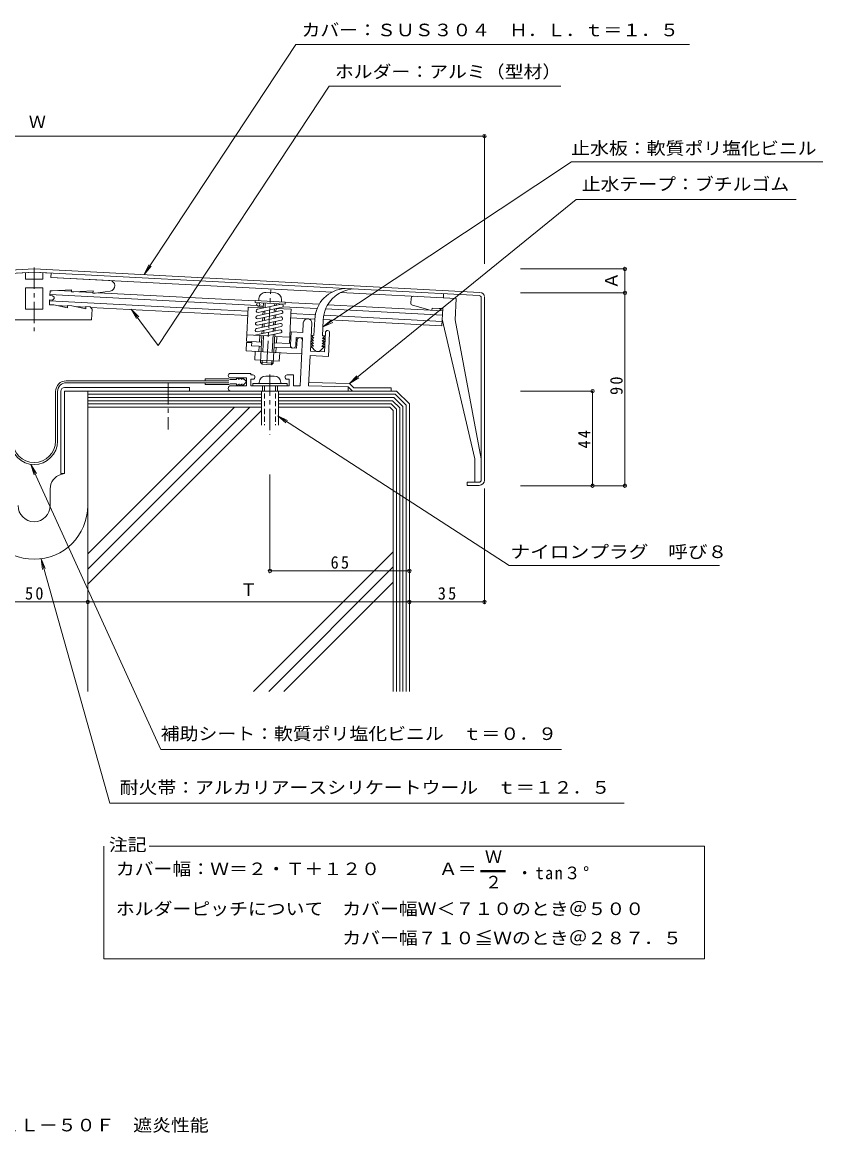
# Model space of a CAD drawing. Units: millimetres, scale not verified. Extents: x -262 to 316, y -270 to 248.
# Drawn here: x -57 to 316, y -270 to 248 of the extents above; entities that cross this region are included whole.
import ezdxf
from ezdxf.enums import TextEntityAlignment as Align

# ---------------------------------------------------------------- set-up
doc = ezdxf.new("R2010")
doc.units = ezdxf.units.MM
doc.header["$LTSCALE"] = 2
doc.header["$PDMODE"] = 32
doc.header["$PDSIZE"] = 1.6
doc.linetypes.add('CHAIN1', pattern=[8, 5, -1, 1, -1])
doc.linetypes.add('DASHED1', pattern=[1.8, 1.2, -0.6])
for name, color, linetype, lineweight in [('D-0', 3, 'Continuous', 9), ('D-1', 2, 'Continuous', 9), ('D-2', 4, 'Continuous', 9), ('D-3', 6, 'Continuous', 5), ('D-4', 7, 'Continuous', 9), ('D-5', 7, 'Continuous', 9)]:
    doc.layers.add(name, color=color, linetype=linetype, lineweight=lineweight)
doc.layers.add('F-0_F-0ﾚｲﾔ', color=2, linetype='Continuous')
doc.styles.add('ＭＳ ゴシック', font='')
doc.styles.get('ＭＳ ゴシック').set_extended_font_data('MS Gothic')

msp = doc.modelspace()

# ---------------------------------------------------------------- linework, layer by layer
at = {"layer": 'D-0'}
for p, q in [((-259.623, 121.786), (-51.57, 132.689)), ((-259.28, 120.301), (-51.57, 131.187)), ((156.306, 121.795), (-51.569, 132.689)), ((155.982, 120.31), (-51.569, 131.187)), ((156.93, 34.283), (156.93, 119.311)), ((158.43, 34.283), (158.43, 119.615)), ((150.43, 33.283), (150.43, 31.783)), ((155.93, 33.283), (150.43, 33.283)), ((155.93, 31.783), (150.43, 31.783))]:
    msp.add_line(p, q, dxfattribs=at)
for centre, radius, start, end in [((155.93, 119.311), 1, 0, 86.99922), ((156.43, 119.785), 2, 0, 86.99953), ((155.93, 34.283), 1, 270, 0), ((155.93, 34.283), 2.5, 270, 0)]:
    msp.add_arc(centre, radius, start, end, dxfattribs=at)
at = {"layer": 'D-1'}
for p, q in [((-59.465, 130.763), (-51.57, 131.176)), ((-55.569, 130.967), (-55.569, 127.967)), ((-43.674, 130.763), (-51.57, 131.176)), ((-47.57, 130.978), (-47.57, 127.967)), ((-43.674, 130.763), (-43.778, 128.776)), ((-55.569, 127.967), (-51.57, 127.967)), ((-47.57, 127.967), (-51.57, 127.967)), ((87.368, 121.914), (-43.778, 128.787)), ((-43.778, 128.776), (-16.316, 127.337)), ((-55.569, 123.967), (-55.569, 113.967)), ((-55.569, 123.967), (-51.57, 123.967)), ((-47.57, 123.967), (-51.57, 123.967)), ((-47.57, 123.967), (-47.57, 113.967)), ((-44.105, 122.535), (-44.223, 120.288)), ((-42.932, 120.22), (-44.223, 120.288)), ((37.79, 116.501), (-44.196, 120.798)), ((-42.263, 119.477), (-42.932, 120.22)), ((-42.294, 118.892), (-42.263, 119.477)), ((-34.106, 122.272), (-40.746, 122.62)), ((-34.067, 123.01), (-34.119, 122.011)), ((-33.121, 121.959), (-34.119, 122.011)), ((-24.081, 122.486), (-33.121, 121.959)), ((-24.119, 121.749), (-30.759, 122.097)), ((-24.081, 122.486), (-24.133, 121.488)), ((-23.134, 121.436), (-24.133, 121.488)), ((-23.134, 121.436), (-16.12, 122.362)), ((35.801, 118.609), (-21.716, 121.623)), ((60.929, 121.505), (56.435, 121.741)), ((91.384, 121.704), (145.272, 118.879)), ((139.28, 119.193), (139.384, 121.18)), ((-55.569, 113.967), (-51.57, 113.967)), ((-47.57, 113.967), (-51.57, 113.967)), ((-44.328, 118.29), (-44.446, 116.044)), ((-42.448, 115.939), (-44.446, 116.044)), ((35.617, 113.611), (-44.353, 117.802)), ((-43.037, 118.223), (-44.328, 118.29)), ((-42.294, 118.892), (-43.037, 118.223)), ((-35.97, 115.36), (-40.91, 115.619)), ((-33.96, 115.494), (-35.957, 115.599)), ((-27.481, 114.915), (-32.421, 115.174)), ((35.33, 111.624), (-25.245, 114.798)), ((-24.525, 113.998), (-24.787, 109.005)), ((51.494, 117.786), (35.801, 118.609)), ((52.312, 115.74), (37.865, 116.498)), ((48.318, 114.944), (47.481, 98.966)), ((55.309, 114.578), (48.318, 114.944)), ((51.453, 116.995), (65.433, 116.262)), ((63.754, 116.325), (52.612, 113.905)), ((52.884, 115.414), (55.346, 115.285)), ((64.072, 114.859), (52.93, 112.439)), ((53.282, 118.902), (53.23, 117.903)), ((55.309, 114.578), (55.425, 116.787)), ((56.114, 114.665), (56.224, 116.745)), ((60.414, 112.638), (60.49, 114.081)), ((60.571, 115.634), (60.618, 116.515)), ((61.225, 112.814), (61.301, 114.264)), ((68.291, 113.898), (61.301, 114.264)), ((61.382, 115.81), (61.416, 116.473)), ((63.768, 118.353), (63.716, 117.354)), ((80.406, 114.268), (64.481, 115.103)), ((65.433, 116.262), (65.486, 117.261)), ((81.371, 116.22), (65.475, 117.053)), ((138.861, 111.205), (84.4, 114.059)), ((138.966, 113.202), (85.366, 116.011)), ((124.249, 119.001), (124.134, 116.806)), ((124.865, 115.79), (133.067, 113.511)), ((133.973, 113.463), (134.026, 114.483)), ((138.599, 106.211), (139.019, 114.221)), ((145.272, 118.879), (144.749, 108.914)), ((-78.352, 109.005), (-51.57, 109.005)), ((-24.787, 109.005), (-51.57, 109.005)), ((35.434, 111.618), (35.33, 111.624)), ((48.132, 110.953), (35.434, 111.618)), ((48.237, 112.95), (35.539, 113.615)), ((63.44, 110.333), (52.298, 107.913)), ((63.597, 113.329), (52.455, 110.909)), ((63.758, 108.867), (52.616, 106.447)), ((63.915, 111.863), (52.773, 109.443)), ((54.99, 108.498), (55.066, 109.941)), ((55.147, 111.494), (55.223, 112.937)), ((55.801, 108.674), (55.876, 110.117)), ((55.957, 111.67), (56.033, 113.113)), ((60.257, 109.642), (60.333, 111.085)), ((61.068, 109.818), (61.143, 111.261)), ((79.314, 109.318), (68.082, 109.907)), ((68.291, 113.898), (68.186, 111.904)), ((79.543, 111.309), (68.186, 111.904)), ((138.599, 106.212), (83.309, 109.109)), ((138.704, 108.209), (83.537, 111.1)), ((138.757, 109.228), (153.93, 44.198)), ((144.749, 108.914), (156.93, 44.198)), ((63.126, 104.341), (51.292, 101.771)), ((63.283, 107.337), (52.141, 104.917)), ((63.601, 105.871), (52.459, 103.451)), ((54.676, 102.506), (54.752, 103.949)), ((54.833, 105.502), (54.909, 106.945)), ((55.487, 102.682), (55.562, 104.125)), ((55.643, 105.678), (55.719, 107.121)), ((59.943, 103.65), (60.019, 105.093)), ((60.1, 106.646), (60.176, 108.089)), ((60.754, 103.826), (60.829, 105.269)), ((60.91, 106.822), (60.986, 108.265)), ((73.733, 103.098), (73.969, 107.595)), ((77.283, 94.404), (77.964, 107.386)), ((47.455, 98.467), (47.245, 94.473)), ((49.951, 98.336), (47.455, 98.467)), ((54.472, 98.6), (47.481, 98.966)), ((56.985, 101.472), (47.638, 101.962)), ((53.473, 98.652), (53.63, 101.648)), ((53.974, 89.113), (54.629, 101.596)), ((55.035, 94.064), (55.427, 101.554)), ((63.444, 102.875), (56.985, 101.472)), ((59.429, 93.834), (59.862, 102.097)), ((59.966, 88.799), (60.672, 102.273)), ((67.611, 100.916), (60.62, 101.282)), ((61.462, 98.234), (61.619, 101.23)), ((67.914, 97.145), (68.241, 103.386)), ((73.733, 103.098), (68.241, 103.386)), ((70.41, 97.014), (70.607, 100.759)), ((73.603, 100.602), (70.607, 100.759)), ((70.844, 95.739), (71.041, 99.484)), ((73.603, 100.602), (72.589, 81.263)), ((77.574, 99.984), (77.281, 94.404)), ((83.772, 94.064), (84.243, 103.051)), ((85.661, 91.883), (86.24, 102.947)), ((66.219, 93.478), (47.245, 94.473)), ((49.951, 98.336), (49.873, 96.838)), ((53.368, 96.655), (49.873, 96.838)), ((51.49, 94.25), (51.28, 90.256)), ((53.237, 94.159), (53.368, 96.655)), ((54.367, 96.603), (53.368, 96.655)), ((68.34, 95.87), (60.358, 96.289)), ((61.226, 93.74), (61.357, 96.237)), ((62.974, 93.648), (62.765, 89.654)), ((73.21, 93.112), (66.219, 93.478)), ((70.844, 95.739), (68.347, 95.87)), ((83.772, 94.064), (77.281, 94.404)), ((62.765, 89.654), (51.28, 90.256)), ((54.731, 88.272), (53.974, 89.113)), ((59.966, 88.799), (53.974, 89.113)), ((54.826, 90.07), (54.731, 88.272)), ((59.126, 88.042), (54.731, 88.272)), ((59.22, 89.84), (59.126, 88.042)), ((59.126, 88.042), (59.966, 88.799)), ((77.174, 92.328), (76.437, 78.263)), ((85.661, 91.883), (77.174, 92.328)), ((49.43, 84.013), (39.931, 84.013)), ((49.43, 84.013), (49.43, 83.263)), ((49.43, 83.263), (50.43, 83.263)), ((47.431, 82.013), (39.931, 82.013)), ((49.43, 81.262), (50.43, 81.262)), ((49.43, 81.262), (49.43, 78.263)), ((67.431, 78.263), (49.43, 78.263)), ((66.431, 79.263), (50.43, 79.263)), ((50.43, 79.263), (50.43, 78.263)), ((53.431, 79.763), (53.431, 79.263)), ((54.931, 78.263), (54.931, 75.763)), ((55.93, 78.263), (55.93, 75.763)), ((56.431, 82.763), (60.431, 82.763)), ((60.931, 78.263), (60.931, 75.763)), ((61.931, 78.263), (61.931, 75.763)), ((63.43, 79.763), (63.43, 79.263)), ((66.431, 81.262), (67.431, 81.262)), ((66.431, 79.263), (66.431, 78.263)), ((67.431, 81.262), (67.431, 78.263)), ((69.431, 78.263), (72.432, 78.263)), ((72.589, 81.263), (72.432, 78.263)), ((94.931, 77.763), (76.46, 78.263)), ((95.569, 79.246), (76.516, 79.762)), ((94.931, 75.763), (94.931, 77.763)), ((94.931, 77.763), (96.931, 75.763)), ((95.569, 79.246), (97.552, 77.263)), ((54.431, 75.763), (54.431, 59.908)), ((62.431, 75.763), (62.431, 59.908)), ((153.93, 44.198), (153.93, 33.283))]:
    msp.add_line(p, q, dxfattribs=at)
at = {"layer": 'D-1', "linetype": 'CHAIN1'}
for p, q in [((-51.57, 133.439), (-51.57, 103.739)), ((57.002, 89.133), (58.777, 123.012)), ((58.43, 83.511), (58.43, 55.329))]:
    msp.add_line(p, q, dxfattribs=at)
at = {"layer": 'D-1', "linetype": 'DASHED1'}
for p, q in [((55.93, 78.263), (55.93, 59.908)), ((60.931, 78.263), (60.931, 59.908))]:
    msp.add_line(p, q, dxfattribs=at)
at = {"layer": 'D-1'}
for points in [[(-34.067, 123.01), (-43.107, 122.482), (-44.105, 122.535)], [(-35.957, 115.599), (-36.009, 114.6), (-42.448, 115.939)], [(-27.469, 115.154), (-27.521, 114.155), (-33.96, 115.494)], [(-24.525, 113.998), (-25.471, 115.049), (-27.469, 115.154)], [(51.453, 116.995), (51.505, 117.993), (65.486, 117.261)], [(139.019, 114.221), (137.362, 114.308), (134.026, 114.483)], [(68.186, 111.904), (67.454, 97.92), (60.463, 98.286)], [(66.431, 83.263), (69.431, 83.263), (69.431, 78.263)], [(47.431, 82.013), (47.431, 78.263), (40.18, 78.263)], [(114.931, 75.763), (114.931, 77.263), (97.552, 77.263)]]:
    msp.add_lwpolyline(points, dxfattribs=at)
msp.add_circle((52.928, 116.168), 0.75, dxfattribs=at)
for centre, radius, start, end in [((-16.447, 124.84), 2.5, 277.52177, 86.99968), ((56.278, 118.745), 3, 87.00082, 177.00082), ((60.772, 118.509), 3, 357.00081, 87.00081), ((125.248, 118.948), 1, 87.00079, 177.00082), ((63.913, 115.592), 0.75, 282.25417, 102.25658), ((125.133, 116.753), 1, 176.99939, 254.47154), ((52.614, 110.176), 0.75, 102.25969, 282.25658), ((52.771, 113.172), 0.75, 102.25658, 282.25417), ((63.599, 109.6), 0.75, 282.24861, 102.26526), ((63.756, 112.596), 0.75, 282.26212, 102.24861), ((75.966, 107.49), 2, 357.00079, 176.99785), ((52.3, 104.184), 0.75, 102.25658, 282.25417), ((52.457, 107.18), 0.75, 102.24861, 282.2597), ((63.285, 103.608), 0.75, 282.25658, 102.25417), ((63.442, 106.604), 0.75, 282.25417, 102.25658), ((85.242, 102.999), 1, 357.00087, 177.00087), ((72.289, 99.419), 1.25, 357.00089, 177.00089), ((69.162, 97.079), 1.25, 177.00082, 357.00089), ((39.931, 83.013), 1, 90, 270), ((50.43, 82.263), 1, 270, 90), ((66.431, 82.263), 1, 90, 270), ((40.18, 77.013), 1.25, 90, 270), ((56.431, 79.763), 3, 90, 180), ((60.431, 79.763), 3, 0, 90)]:
    msp.add_arc(centre, radius, start, end, dxfattribs=at)
at = {"layer": 'D-2'}
for p, q in [((78.918, 101.75), (79.302, 109.081)), ((82.912, 101.541), (83.297, 108.872)), ((77.539, 99.319), (78.787, 99.253)), ((78.722, 98.005), (77.539, 99.319)), ((77.604, 100.567), (78.852, 100.502)), ((78.787, 99.253), (77.604, 100.567)), ((77.67, 101.815), (78.918, 101.75)), ((78.852, 100.502), (77.67, 101.815)), ((82.716, 97.796), (84.03, 98.979)), ((82.781, 99.044), (84.095, 100.227)), ((84.03, 98.979), (82.781, 99.044)), ((82.847, 100.292), (84.161, 101.475)), ((84.095, 100.227), (82.847, 100.292)), ((84.161, 101.475), (82.912, 101.541)), ((79.145, 94.893), (77.408, 96.822)), ((78.656, 96.757), (77.408, 96.822)), ((77.473, 98.07), (78.722, 98.005)), ((78.656, 96.757), (77.473, 98.07)), ((81.97, 94.745), (83.899, 96.482)), ((82.651, 96.547), (83.964, 97.73)), ((82.651, 96.547), (83.899, 96.482)), ((83.964, 97.73), (82.716, 97.796)), ((-36.57, 80.562), (39.28, 80.562)), ((-36.57, 79.662), (39.28, 79.662)), ((28.249, 81.462), (39.28, 81.462)), ((28.249, 81.462), (28.249, 80.562)), ((28.249, 79.662), (28.249, 78.762)), ((28.249, 78.762), (39.28, 78.762)), ((39.871, 81.112), (39.28, 81.462)), ((39.871, 79.112), (39.28, 78.762)), ((42.871, 81.112), (39.871, 81.112)), ((42.871, 79.112), (39.871, 79.112)), ((47.284, 80.324), (46.496, 81.112)), ((47.284, 79.9), (46.496, 79.112)), ((-41.57, 75.562), (-41.57, 52.43)), ((-40.669, 75.562), (-40.669, 52.43)), ((-39.07, 75.763), (-39.07, 37.363)), ((20.93, 77.363), (-37.469, 77.363)), ((-37.469, 75.763), (20.93, 75.763)), ((-26.569, 22.363), (-26.569, 75.763)), ((20.93, 77.363), (20.93, 75.763)), ((-39.099, 36.869), (-37.469, 37.363)), ((-44.069, 30.169), (-44.069, 22.363))]:
    msp.add_line(p, q, dxfattribs=at)
at = {"layer": 'D-2', "linetype": 'CHAIN1'}
msp.add_line((10.931, 79.571), (10.931, 57.783), dxfattribs=at)
at = {"layer": 'D-2'}
for points in [[(44.121, 81.112), (43.981, 81.223), (43.737, 81.407), (43.485, 81.575), (43.221, 81.715), (43.06, 81.779), (43.021, 81.792), (42.952, 81.813), (42.882, 81.833), (42.812, 81.851), (42.771, 81.862)], [(44.121, 79.112), (43.981, 79.002), (43.737, 78.817), (43.485, 78.65), (43.221, 78.51), (43.06, 78.446), (43.021, 78.432), (42.952, 78.411), (42.882, 78.391), (42.812, 78.373), (42.771, 78.362)], [(45.371, 81.112), (45.231, 81.223), (44.987, 81.407), (44.735, 81.575), (44.471, 81.715), (44.31, 81.779), (44.271, 81.792), (44.202, 81.813), (44.132, 81.833), (44.062, 81.851), (44.021, 81.862)], [(45.371, 79.112), (45.231, 79.002), (44.987, 78.817), (44.735, 78.65), (44.471, 78.51), (44.31, 78.446), (44.271, 78.432), (44.202, 78.411), (44.132, 78.391), (44.062, 78.373), (44.021, 78.362)], [(46.496, 81.112), (46.387, 81.206), (46.198, 81.364), (46.004, 81.511), (45.8, 81.641), (45.676, 81.706), (45.622, 81.731), (45.526, 81.771), (45.428, 81.808), (45.329, 81.842), (45.271, 81.862)], [(46.496, 79.112), (46.387, 79.018), (46.198, 78.86), (46.004, 78.713), (45.8, 78.583), (45.676, 78.518), (45.622, 78.493), (45.526, 78.453), (45.428, 78.416), (45.329, 78.382), (45.271, 78.362)], [(-39.07, 37.363), (-37.469, 37.363), (-37.469, 75.763)]]:
    msp.add_lwpolyline(points, dxfattribs=at)
for centre, radius, start, end in [((94.298, 108.611), 15, 92.86528, 178.20569), ((98.292, 108.402), 15, 92.86548, 178.20567), ((80.631, 96.231), 2, 222.00081, 267.00081), ((80.631, 96.231), 2, 267.00081, 312.00081), ((-36.57, 75.562), 5, 90, 180), ((-36.57, 75.562), 4.1, 90, 180), ((40.061, 81.119), 2.811, 359.86011, 15.33086), ((40.061, 79.105), 2.811, 344.66914, 0.13989), ((41.311, 81.119), 2.811, 359.86011, 15.33086), ((41.311, 79.105), 2.811, 344.66914, 0.13989), ((42.561, 81.119), 2.811, 359.86011, 15.33086), ((42.561, 79.105), 2.811, 344.66914, 0.13989), ((47.071, 80.112), 0.3, 315, 45), ((-37.469, 75.763), 1.6, 90, 180), ((-51.569, 52.43), 10.9, 180, 269.99974), ((-51.569, 52.43), 10, 180, 0), ((-51.569, 52.43), 10.9, 270.00026, 0), ((-37.069, 30.169), 7, 106.8584, 180), ((-51.569, 22.363), 25, 180, 0), ((-51.569, 22.363), 7.5, 180, 0)]:
    msp.add_arc(centre, radius, start, end, dxfattribs=at)
at = {"layer": 'D-3'}
for p, q in [((-26.569, 75.763), (-26.569, -64.237)), ((117.431, 75.763), (-26.569, 75.763)), ((54.431, 74.263), (-26.569, 74.263)), ((54.431, 72.763), (-26.569, 72.763)), ((116.809, 74.263), (62.431, 74.263)), ((116.188, 72.763), (62.431, 72.763)), ((116.188, 72.763), (120.431, 68.52)), ((116.809, 74.263), (121.931, 69.141)), ((117.431, 75.763), (123.43, 69.763)), ((54.431, 71.263), (-26.569, 71.263)), ((54.431, 69.763), (-26.569, 69.763)), ((-26.569, -7.261), (48.954, 68.263)), ((-26.569, -0.189), (41.883, 68.263)), ((54.431, 68.263), (-26.569, 68.263)), ((115.567, 71.263), (62.431, 71.263)), ((114.945, 69.763), (62.431, 69.763)), ((114.324, 68.263), (62.431, 68.263)), ((114.324, 68.263), (115.931, 66.656)), ((114.945, 69.763), (117.431, 67.277)), ((115.567, 71.263), (118.931, 67.898)), ((118.931, 67.898), (118.931, -64.237)), ((120.431, 68.52), (120.431, -64.237)), ((121.931, 69.141), (121.931, -64.237)), ((123.43, 69.763), (123.43, -64.237)), ((-26.569, -14.332), (54.431, 66.668)), ((115.931, 66.656), (115.931, -64.237)), ((117.431, 67.277), (117.431, -64.237)), ((50.804, -64.237), (115.931, 0.889)), ((57.875, -64.237), (115.931, -6.182)), ((64.946, -64.237), (115.931, -13.253))]:
    msp.add_line(p, q, dxfattribs=at)
at = {"layer": 'D-4'}
for p, q in [((70.403, 237.306), (-0.22, 130.182)), ((70.403, 237.306), (254.033, 237.306)), ((85.949, 217.874), (194.036, 217.874)), ((-261.569, 194.657), (158.43, 194.657)), ((158.43, 195.257), (158.43, 135.037)), ((198.994, 182.597), (83.146, 105.649)), ((198.994, 182.597), (316.231, 182.597)), ((201.275, 165.085), (95.569, 79.246)), ((201.275, 165.085), (303.739, 165.085)), ((-0.22, 130.182), (1.964, 134.68)), ((-0.22, 130.182), (3.054, 133.961)), ((-6.245, 113.933), (-2.778, 110.33)), ((-6.245, 113.933), (-3.829, 109.556)), ((83.146, 105.649), (86.948, 108.896)), ((83.146, 105.649), (87.659, 107.801)), ((95.569, 79.246), (98.951, 82.928)), ((95.569, 79.246), (99.789, 81.927)), ((169.92, -5.535), (62.04, 64.223)), ((62.04, 64.223), (66.558, 62.079)), ((62.04, 64.223), (65.849, 60.983)), ((7.493, -91.309), (-53.076, 41.573)), ((-53.076, 41.573), (-50.426, 37.333)), ((-53.076, 41.573), (-51.614, 36.792)), ((158.43, -23.157), (158.43, 30.283)), ((-48.345, -2.429), (-46.376, -7.025)), ((-48.345, -2.429), (-47.632, -7.378)), ((-16.315, -116.396), (-48.345, -2.429)), ((169.92, -5.535), (268.052, -5.535)), ((123.43, -22.557), (158.43, -22.557)), ((7.493, -91.309), (194.34, -91.309)), ((-16.315, -116.396), (223.601, -116.396)), ((2.098, -136.387), (261.061, -136.387)), ((261.061, -188.926), (261.061, -136.387)), ((156.675, -147.801), (168.279, -147.801)), ((156.675, -147.991), (168.279, -147.991)), ((156.675, -148.182), (168.279, -148.182)), ((156.675, -148.372), (168.279, -148.372))]:
    msp.add_line(p, q, dxfattribs=at)
for points in [[(85.949, 217.874), (6.25, 96.982), (-6.245, 113.933)], [(-19.101, -136.387), (-19.101, -188.926), (261.061, -188.926)]]:
    msp.add_lwpolyline(points, dxfattribs=at)
for p in [(158.43, 194.657), (123.43, -22.557), (158.43, -22.557)]:
    msp.add_point(p, dxfattribs=at)
at = {"layer": 'D-5'}
for p, q in [((175.252, 132.689), (224.558, 132.689)), ((175.252, 121.553), (224.558, 121.553)), ((223.958, 121.553), (223.958, 31.652)), ((208.854, 75.763), (175.252, 75.763)), ((208.854, 31.652), (208.854, 75.763)), ((58.43, -8.114), (58.43, 36.81)), ((175.252, 31.652), (224.558, 31.652))]:
    msp.add_line(p, q, dxfattribs=at)
for points in [[(175.252, 132.689), (223.958, 132.689), (223.958, 121.553)], [(58.43, -8.114), (123.43, -8.114), (123.43, -8.714)], [(-76.569, -22.557), (-26.569, -22.557), (-26.569, -23.157)], [(-26.569, -22.557), (123.43, -22.557), (123.43, -23.157)]]:
    msp.add_lwpolyline(points, dxfattribs=at)
for p in [(223.958, 132.689), (223.958, 121.553), (208.854, 75.763), (208.854, 31.652), (223.958, 31.652), (58.43, -8.114), (123.43, -8.114), (-26.569, -22.557), (123.43, -22.557)]:
    msp.add_point(p, dxfattribs=at)

# ---------------------------------------------------------------- texts
at = {"layer": 'D-4', "color": 2, "style": 'ＭＳ ゴシック'}
for s, width, p in [('カバー：ＳＵＳ３０４\u3000Ｈ．Ｌ．ｔ＝１．５', 1.1, (73.117, 239.425)), ('ホルダー：アルミ（型材）', 1.1, (88.663, 219.992)), ('止水板：軟質ポリ塩化ビニル', 1.1, (198.908, 184.294)), ('止水テープ：ブチルゴム', 1.1, (203.763, 167.573)), ('ナイロンプラグ\u3000呼び８', 1.15, (170.511, -3.841)), ('補助シート：軟質ポリ塩化ビニル\u3000ｔ＝０．９', 1.1, (7.473, -88.659)), ('耐火帯：アルカリアースシリケートウール\u3000ｔ＝１２．５', 1.1, (-11.686, -113.722)), ('注記', 1.1, (-16.711, -140.393)), ('カバー幅：Ｗ＝２・Ｔ＋１２０', 1.1, (-13.48, -151.67)), ('Ａ＝', 1.1, (137.135, -151.678)), ('ホルダーピッチについて\u3000カバー幅Ｗ＜７１０のとき＠５００', 1.1, (-13.48, -170.284)), ('\u3000\u3000\u3000\u3000\u3000\u3000\u3000\u3000\u3000\u3000\u3000\u3000カバー幅７１０≦Ｗのとき＠２８７．５', 1.1, (-13.48, -183.899))]:
    msp.add_text(s, height=5.865, dxfattribs=dict(at, width=width)).set_placement(p, align=Align.BOTTOM_LEFT)
for s, p in [('Ｗ', (158.682, -146.02)), ('２', (158.682, -157.876))]:
    msp.add_text(s, height=5.865, dxfattribs=at).set_placement(p, align=Align.BOTTOM_LEFT)
at = {"layer": 'D-4', "color": 2, "char_height": 5.865, "attachment_point": 7, "style": 'ＭＳ ゴシック'}
for s, insert in [('\\T1.27;\\W0.95;35', (136.68, -21.557)), ('\\T1.17;\\W0.95;・tan３°', (173.391, -151.92))]:
    msp.add_mtext(s, dxfattribs=dict(at, insert=insert))
at = {"layer": 'D-5', "color": 2, "style": 'ＭＳ ゴシック'}
msp.add_text('Ｗ', height=5.865, dxfattribs=at).set_placement((-54.075, 196.604), align=Align.BOTTOM_LEFT)
for s, rotation, p in [('Ａ', 90, (222.358, 123.28)), ('Ｔ', 0.001, (44.43, -21.557))]:
    msp.add_text(s, height=5.865, rotation=rotation, dxfattribs=at).set_placement(p, align=Align.BOTTOM_LEFT)
at = {"layer": 'D-5', "color": 2, "char_height": 5.865, "attachment_point": 7, "rotation": 90, "style": 'ＭＳ ゴシック'}
for s, insert in [('\\T1.27;\\W0.95;90', (222.958, 73.955)), ('\\T1.27;\\W0.95;44', (207.854, 49.026))]:
    msp.add_mtext(s, dxfattribs=dict(at, insert=insert))
at = {"layer": 'D-5', "color": 2, "char_height": 5.865, "attachment_point": 7, "style": 'ＭＳ ゴシック'}
for s, insert in [('\\T1.27;\\W0.95;65', (86.68, -7.114)), ('\\T1.27;\\W0.95;50', (-55.819, -21.557))]:
    msp.add_mtext(s, dxfattribs=dict(at, insert=insert))
at = {"layer": 'F-0_F-0ﾚｲﾔ', "style": 'ＭＳ ゴシック', "width": 1.1}
msp.add_text('屋根－屋根\u3000ＳＸ１１Ｌ－５０Ｆ\u3000遮炎性能', height=5.865, dxfattribs=at).set_placement((-146.151, -271.126), align=Align.BOTTOM_LEFT)

doc.saveas('drawing.dxf')
